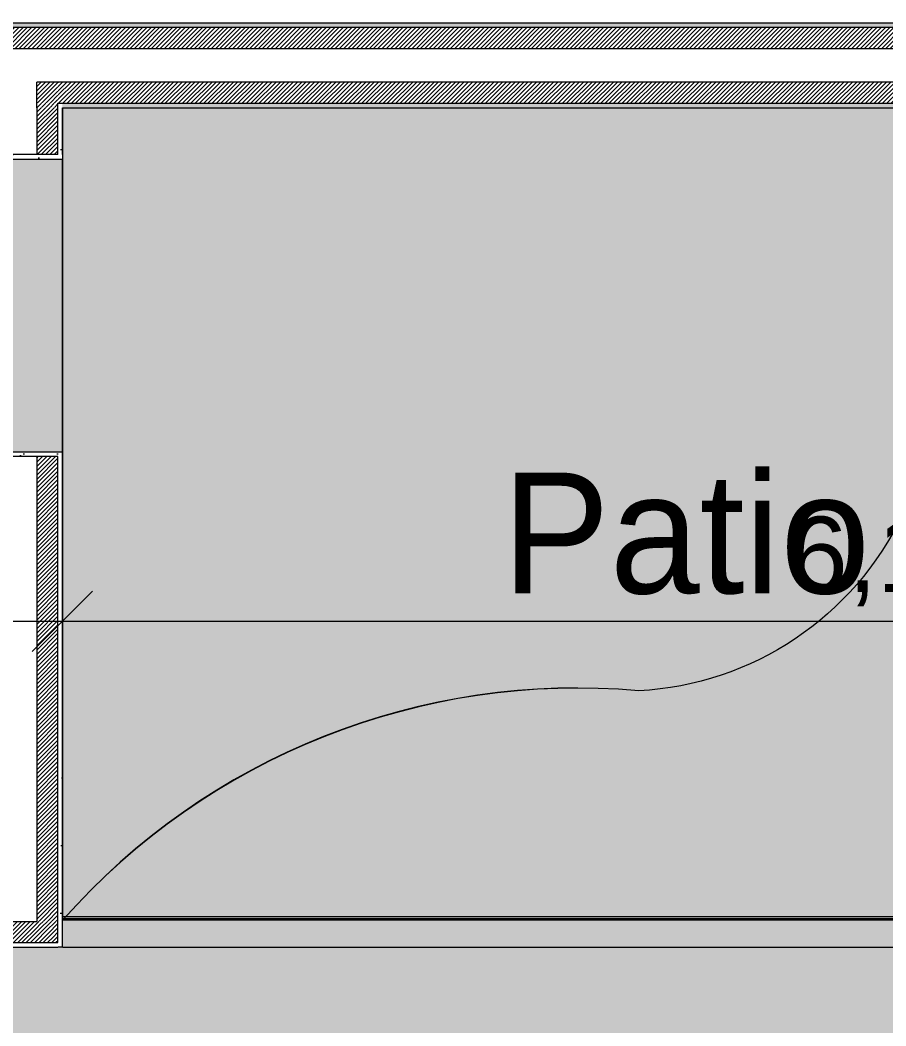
# Model space of a CAD drawing. Header units: millimetres. Extents: x 141848 to 1648660, y -821378 to -151356.
# Drawn here: x 448491 to 451358, y -256737 to -253406 of the extents above; entities that cross this region are included whole.
import ezdxf

# ---------------------------------------------------------------- set-up
doc = ezdxf.new("R2010")
doc.units = ezdxf.units.MM
doc.header["$MEASUREMENT"] = 0
doc.linetypes.add('Traits', pattern=[282.2222232818603, 141.1111116409302, -141.1111116409301])
doc.linetypes.add('Wipeout_Contour', pattern=[1000, 0, -1000])
for name, color, linetype in [('Cotations - 1_100', 7, 'Continuous'), ('Fenêtres ARCHICAD', 7, 'Continuous'), ('Hachure', 7, 'Continuous'), ('Sols_ Dalles', 7, 'Continuous'), ('Structure - Murs extérieurs', 7, 'Continuous'), ('wall', 7, 'Continuous')]:
    doc.layers.add(name, color=color, linetype=linetype)
doc.styles.add('STYLE_GENERE_1', font='')
doc.styles.add('STYLE_GENERE_2', font='')
doc.styles.get('STYLE_GENERE_1').set_extended_font_data('Agency FB')
doc.styles.get('STYLE_GENERE_2').set_extended_font_data('Arial')
doc.dimstyles.new('STYLE_GENERE__1', dxfattribs={"dimtxt": 250, "dimasz": 190, "dimexe": 1.25, "dimexo": 0.625, "dimgap": 0, "dimtad": 1, "dimlfac": 0.001, "dimtxsty": 'STYLE_GENERE_2', "dimblk": 'ARROWHEAD_6', "dimblk1": 'ARROWHEAD_6', "dimblk2": 'ARROWHEAD_6', "dimcen": 2.5, "dimse1": 1, "dimse2": 1, "dimclrd": 7, "dimclre": 7, "dimclrt": 7, "dimazin": 3, "dimtfac": 1, "dimtmove": 0, "dimatfit": 3})
doc.dimstyles.new('STYLE_GENERE__2', dxfattribs={"dimtxt": 250, "dimasz": 190, "dimexe": 1.25, "dimexo": 0.625, "dimgap": 0, "dimtad": 1, "dimlfac": 0.001, "dimtxsty": 'STYLE_GENERE_2', "dimblk": 'ARROWHEAD_6', "dimblk1": 'ARROWHEAD_6', "dimblk2": 'ARROWHEAD_6', "dimcen": 2.5, "dimse1": 1, "dimse2": 1, "dimclrd": 7, "dimclre": 7, "dimclrt": 7, "dimazin": 3, "dimtfac": 1, "dimtmove": 0, "dimatfit": 3})
pattern_1 = [(45, (0, 175), (-55.68465901844063, 55.68465901844063), [0, -52.50000000000001, 0, -78.75000000000003]), (110, (175, 175), (74.00079388689029, 26.93408628689645), [0, -38.5, 0, -66.50000000000001])]
pattern_2 = [(45, (0, 0), (-7.071067811865476, 7.071067811865476), [])]

# ---------------------------------------------------------------- blocks, each defined once
blk = doc.blocks.new('Dalle_33_2', base_point=(448630.5526542418, -256385.5712908682))
at = {"linetype": 'Continuous', "lineweight": 0, "true_color": 0x90b349}
blk.add_hatch(color=55, dxfattribs=at).paths.add_polyline_path([(448630.5526542418, -256385.5712908682), (454775.5526542416, -256385.5712908682), (454775.5526542416, -253695.5712908682), (448630.5526542418, -253695.5712908682)])
at = {"color": 7, "linetype": 'Continuous', "lineweight": 5, "flags": 128}
blk.add_lwpolyline([(448630.5526542418, -256385.5712908682), (454775.5526542416, -256385.5712908682), (454775.5526542416, -253695.5712908682), (448630.5526542418, -253695.5712908682)], close=True, dxfattribs=at)
blk = doc.blocks.new('Dalle_48_2', base_point=(437925.0610580218, -253415.5712908681))
at = {"layer": 'Sols_ Dalles', "linetype": 'Continuous', "lineweight": 0, "true_color": 0x393736}
blk.add_hatch(color=250, dxfattribs=at).paths.add_polyline_path([(437925.0610580218, -253415.5712908681), (437925.0610580218, -256655.5712908682), (440005.0610580217, -256655.5712908682), (440005.0610580217, -257683.6597631115), (437925.0610580218, -257683.6597631115), (437925.0610580217, -261165.5712908682), (449210.5526542419, -261165.5712908681), (449210.5526542419, -259085.5712908682), (450865.5526542419, -259085.5712908682), (450865.5526542419, -261165.5712908681), (462925.5526542419, -261165.5712908681), (462925.5526542419, -253415.5712908681)])
at = {"layer": 'Sols_ Dalles', "color": 250, "linetype": 'Continuous', "lineweight": 5, "true_color": 0x1f1f1f, "flags": 128}
blk.add_lwpolyline([(437925.0610580218, -253415.5712908681), (462925.5526542419, -253415.5712908681), (462925.5526542419, -261165.5712908681), (450865.5526542419, -261165.5712908681), (450865.5526542419, -259085.5712908682), (449210.5526542419, -259085.5712908682), (449210.5526542419, -261165.5712908681), (437925.0610580217, -261165.5712908682), (437925.0610580218, -257683.6597631115), (440005.0610580217, -257683.6597631115), (440005.0610580217, -256655.5712908682), (437925.0610580218, -256655.5712908682)], close=True, dxfattribs=at)
blk = doc.blocks.new('Mur_190_2', base_point=(462925.5526542419, -253415.5712908681))
at = {"color": 254, "linetype": 'Wipeout_Contour', "lineweight": 0, "ltscale": 2067437.882496507}
blk.add_wipeout([(437940.0610580215, -253430.5712908681), (462910.552654242, -253430.5712908681), (462910.552654242, -253415.5712908681), (437940.0610580215, -253415.5712908681)], dxfattribs=at)
at = {"color": 254, "linetype": 'Wipeout_Contour', "lineweight": 0, "ltscale": 2072276.237865644}
blk.add_wipeout([(448630.5526542418, -253695.5712908682), (454775.5526542417, -253695.5712908682), (454775.5526542417, -253680.5712908682), (448630.5526542418, -253680.5712908682)], dxfattribs=at)
at = {"linetype": 'Continuous', "lineweight": 5, "true_color": 0x5f5f5f}
h = blk.add_hatch(dxfattribs=at)
h.set_pattern_fill('Enduit_0002', color=251, style=0, pattern_type=2)
h.set_pattern_definition(pattern_1)
h.paths.add_polyline_path([(437940.0610580215, -253430.5712908681), (462910.552654242, -253430.5712908681), (462910.552654242, -253415.5712908681), (437940.0610580215, -253415.5712908681)])
h = blk.add_hatch(dxfattribs=at)
h.set_pattern_fill('Enduit_0002', color=251, style=0, pattern_type=2)
h.set_pattern_definition(pattern_1)
h.paths.add_polyline_path([(448630.5526542418, -253695.5712908682), (454775.5526542416, -253695.5712908682), (454775.5526542416, -253680.5712908682), (448630.5526542418, -253680.5712908682)])
at = {"color": 254, "linetype": 'Wipeout_Contour', "lineweight": 0, "ltscale": 2067519.657900679}
blk.add_wipeout([(438010.0610580215, -253500.57129086822), (462840.552654242, -253500.57129086822), (462840.552654242, -253430.5712908682), (438010.0610580215, -253430.5712908682)], dxfattribs=at)
at = {"color": 254, "linetype": 'Wipeout_Contour', "lineweight": 0, "ltscale": 2061534.500127585}
blk.add_wipeout([(448615.5526542418, -253695.5712908682), (448630.5526542418, -253695.5712908682), (448630.5526542418, -253680.5712908682), (448615.5526542418, -253680.5712908682)], dxfattribs=at)
at = {"linetype": 'Continuous', "lineweight": 5, "true_color": 0x5f5f5f}
h = blk.add_hatch(dxfattribs=at)
h.set_pattern_fill('Briques_terre_cuite__int_94', color=251, style=0, pattern_type=2)
h.set_pattern_definition(pattern_2)
h.paths.add_polyline_path([(438010.0610580215, -253500.5712908682), (462840.552654242, -253500.5712908682), (462840.552654242, -253430.5712908681), (438010.0610580215, -253430.5712908681)])
h = blk.add_hatch(dxfattribs=at)
h.set_pattern_fill('Enduit_0002', color=251, style=0, pattern_type=2)
h.set_pattern_definition(pattern_1)
h.paths.add_polyline_path([(448615.5526542418, -253695.5712908682), (448630.5526542418, -253695.5712908682), (448630.5526542418, -253680.5712908682), (448615.5526542418, -253680.5712908682)])
at = {"color": 7, "linetype": 'Continuous', "lineweight": 5}
blk.add_line((462840.552654242, -253430.5712908681), (438010.0610580215, -253430.5712908681), dxfattribs=at)
at = {"color": 7, "linetype": 'Continuous', "lineweight": 5, "flags": 128}
blk.add_lwpolyline([(462925.5526542419, -253415.5712908681), (437925.0610580215, -253415.5712908681)], dxfattribs=at)
at = {"color": 254, "linetype": 'Wipeout_Contour', "lineweight": 0, "ltscale": 2085793.332645562}
blk.add_wipeout([(448545.5526542418, -253610.57129086813), (462730.55265424197, -253610.57129086813), (462730.55265424197, -253500.57129086816), (448545.5526542418, -253500.57129086816)], dxfattribs=at)
at = {"color": 254, "linetype": 'Wipeout_Contour', "lineweight": 0, "ltscale": 2060812.292762723}
blk.add_wipeout([(448435.5526542418, -253610.57129086813), (448545.5526542418, -253610.57129086813), (448545.5526542418, -253500.57129086816), (448435.5526542418, -253500.57129086816)], dxfattribs=at)
at = {"color": 254, "linetype": 'Wipeout_Contour', "lineweight": 0, "ltscale": 2072193.084357191}
blk.add_wipeout([(448615.5526542418, -253680.57129086822), (454790.5526542417, -253680.57129086822), (454790.5526542417, -253610.5712908682), (448615.5526542418, -253610.5712908682)], dxfattribs=at)
at = {"linetype": 'Continuous', "lineweight": 5, "true_color": 0x5f5f5f}
h = blk.add_hatch(dxfattribs=at)
h.set_pattern_fill('Briques_terre_cuite__int_94', color=251, style=0, pattern_type=2)
h.set_pattern_definition(pattern_2)
h.paths.add_polyline_path([(448615.5526542418, -253680.5712908682), (454790.5526542416, -253680.5712908682), (454790.5526542416, -253610.5712908681), (448615.5526542418, -253610.5712908681)])
at = {"color": 7, "linetype": 'Continuous', "lineweight": 5}
for p, q in [((448545.5526542418, -253500.5712908682), (448435.5526542418, -253500.5712908682)), ((462730.5526542419, -253500.5712908682), (448545.5526542418, -253500.5712908682))]:
    blk.add_line(p, q, dxfattribs=at)
at = {"color": 254, "linetype": 'Wipeout_Contour', "lineweight": 0, "ltscale": 2061302.84746438}
blk.add_wipeout([(448545.5526542418, -253680.57129086822), (448615.5526542418, -253680.57129086822), (448615.5526542418, -253610.5712908682), (448545.5526542418, -253610.5712908682)], dxfattribs=at)
at = {"linetype": 'Continuous', "lineweight": 5, "true_color": 0x5f5f5f}
h = blk.add_hatch(dxfattribs=at)
h.set_pattern_fill('Briques_terre_cuite__int_94', color=251, style=0, pattern_type=2)
h.set_pattern_definition(pattern_2)
h.paths.add_polyline_path([(448545.5526542418, -253680.5712908682), (448615.5526542418, -253680.5712908682), (448615.5526542418, -253610.5712908681), (448545.5526542418, -253610.5712908681)])
at = {"color": 7, "linetype": 'Continuous', "lineweight": 5}
for p, q in [((448615.5526542418, -253610.5712908681), (448545.5526542418, -253610.5712908681)), ((448545.5526542418, -253680.5712908682), (448545.5526542418, -253610.5712908681)), ((454790.5526542416, -253610.5712908681), (448615.5526542418, -253610.5712908681)), ((448615.5526542418, -253695.5712908682), (448615.5526542418, -253680.5712908682)), ((448615.5526542418, -253680.5712908682), (454790.5526542416, -253680.5712908682))]:
    blk.add_line(p, q, dxfattribs=at)
at = {"color": 7, "linetype": 'Continuous', "lineweight": 5, "flags": 128}
blk.add_lwpolyline([(448630.5526542418, -253695.5712908682), (454775.5526542416, -253695.5712908682)], dxfattribs=at)
blk = doc.blocks.new('Fenêtre 25_11')
at = {"layer": 'Fenêtres ARCHICAD', "color": 7, "linetype": 'Continuous', "lineweight": 5}
for p, q in [((-500, 230), (-484.9999999999999, 230)), ((-485, 230), (485, 230)), ((-484.9999999999999, 8.33e-14), (-484.9999999999999, 230)), ((500, 230), (484.9999999999998, 230)), ((484.9999999999998, 5.55e-14), (484.9999999999998, 230)), ((-500, -35), (-500, 0)), ((-500, -35), (-500, 0)), ((500, -35), (500, 0)), ((500, -35), (500, 0)), ((-500, -50), (-500, -35)), ((-500, -50), (-500, -35)), ((-500, -50), (-500, -83.33333333333334)), ((500, -50), (500, -35)), ((500, -50), (500, -35)), ((500, -83.33333333333334), (500, -50)), ((-500, -83.33333333333334), (500, -83.33333333333334))]:
    blk.add_line(p, q, dxfattribs=at)
at = {"layer": 'Fenêtres ARCHICAD', "color": 7, "linetype": 'Traits', "lineweight": 5}
blk.add_line((-500, -50), (500, -50), dxfattribs=at)
at = {"color": 254, "linetype": 'Wipeout_Contour', "lineweight": 0, "ltscale": 1805.539500322647}
blk.add_wipeout([(-450, 0), (-450, -50), (450, -50), (450, 0)], dxfattribs=at).dxf.layer = 'Fenêtres ARCHICAD'
at = {"layer": 'Fenêtres ARCHICAD', "color": 7, "linetype": 'Continuous', "lineweight": 5}
for p, q in [((-500, 0), (-450, 0)), ((-450, 0), (-450, -50)), ((-450, 0), (450, 0)), ((450, -50), (450, 0)), ((450, 0), (500, 0)), ((-450, -25), (450, -25)), ((-450, -50), (-500, -50)), ((450, -50), (-450, -50)), ((500, -50), (450, -50))]:
    blk.add_line(p, q, dxfattribs=at)
blk = doc.blocks.new('Mur_218_2', base_point=(448350.5526542418, -256475.5712908682))
at = {"color": 254, "linetype": 'Wipeout_Contour', "lineweight": 0, "ltscale": 2061386.524037821}
blk.add_wipeout([(448545.5526542418, -253695.5712908682), (448615.5526542418, -253695.5712908682), (448615.5526542418, -253680.5712908682), (448545.5526542418, -253680.5712908682)], dxfattribs=at)
at = {"color": 254, "linetype": 'Wipeout_Contour', "lineweight": 0, "ltscale": 1549186.264196066}
blk.add_wipeout([(448350.55265424174, -256210.5712908682), (448365.5526542417, -256210.5712908682), (448350.55265424174, -256195.5712908682)], dxfattribs=at)
at = {"color": 254, "linetype": 'Wipeout_Contour', "lineweight": 0, "ltscale": 1550270.977402002}
blk.add_wipeout([(448615.5526542418, -256475.5712908682), (448630.5526542418, -256475.5712908682), (448615.5526542418, -256460.5712908682)], dxfattribs=at)
at = {"linetype": 'Continuous', "lineweight": 5, "true_color": 0x5f5f5f}
h = blk.add_hatch(dxfattribs=at)
h.set_pattern_fill('Briques_terre_cuite__int_94', color=251, style=0, pattern_type=2)
h.set_pattern_definition(pattern_2)
h.paths.add_polyline_path([(448545.5526542418, -253695.5712908682), (448615.5526542418, -253695.5712908682), (448615.5526542418, -253680.5712908682), (448545.5526542418, -253680.5712908682)])
h = blk.add_hatch(dxfattribs=at)
h.set_pattern_fill('Enduit_0002', color=251, style=0, pattern_type=2)
h.set_pattern_definition(pattern_1)
h.paths.add_polyline_path([(448350.5526542418, -256210.5712908682), (448365.5526542418, -256210.5712908682), (448350.5526542418, -256195.5712908682)])
h = blk.add_hatch(dxfattribs=at)
h.set_pattern_fill('Enduit_0002', color=251, style=0, pattern_type=2)
h.set_pattern_definition(pattern_1)
h.paths.add_polyline_path([(448615.5526542418, -256475.5712908682), (448630.5526542418, -256475.5712908682), (448615.5526542418, -256460.5712908682)])
at = {"color": 254, "linetype": 'Wipeout_Contour', "lineweight": 0, "ltscale": 2061073.173425135}
blk.add_wipeout([(448435.5526542418, -253695.5712908682), (448545.5526542418, -253695.5712908682), (448545.5526542418, -253680.5712908682), (448435.5526542418, -253680.5712908682)], dxfattribs=at)
at = {"color": 254, "linetype": 'Wipeout_Contour', "lineweight": 0, "ltscale": 2061702.19109773}
blk.add_wipeout([(448615.5526527906, -253850.8691579527), (448630.5526536458, -253850.8691579527), (448630.55266050034, -253695.57129189657), (448615.55266992695, -253695.57129189657)], dxfattribs=at)
at = {"color": 254, "linetype": 'Wipeout_Contour', "lineweight": 0, "ltscale": 1550086.78566597}
blk.add_wipeout([(448545.5526542418, -256460.5712908682), (448615.5526542418, -256460.5712908682), (448545.5526542418, -256390.5712908682)], dxfattribs=at)
at = {"linetype": 'Continuous', "lineweight": 5, "true_color": 0x5f5f5f}
h = blk.add_hatch(dxfattribs=at)
h.set_pattern_fill('Enduit_0002', color=251, style=0, pattern_type=2)
h.set_pattern_definition(pattern_1)
h.paths.add_polyline_path([(448615.5526527906, -253850.8691579527), (448630.5526536458, -253850.8691579527), (448630.5526605003, -253695.5712918966), (448615.5526699269, -253695.5712918966)])
h = blk.add_hatch(dxfattribs=at)
h.set_pattern_fill('Briques_terre_cuite__int_94', color=251, style=0, pattern_type=2)
h.set_pattern_definition(pattern_2)
h.paths.add_polyline_path([(448545.5526542418, -256460.5712908682), (448615.5526542418, -256460.5712908682), (448545.5526542418, -256390.5712908682)])
at = {"color": 254, "linetype": 'Wipeout_Contour', "lineweight": 0, "ltscale": 2060759.834600883}
blk.add_wipeout([(448365.5526542418, -253695.5712908682), (448435.5526542418, -253695.5712908682), (448435.5526542418, -253680.5712908682), (448365.5526542418, -253680.5712908682)], dxfattribs=at)
at = {"linetype": 'Continuous', "lineweight": 5, "true_color": 0x5f5f5f}
h = blk.add_hatch(dxfattribs=at)
h.set_pattern_fill('Briques_terre_cuite__int_94', color=251, style=0, pattern_type=2)
h.set_pattern_definition(pattern_2)
h.paths.add_polyline_path([(448365.5526542418, -253695.5712908682), (448435.5526542418, -253695.5712908682), (448435.5526542418, -253680.5712908682), (448365.5526542418, -253680.5712908682)])
at = {"color": 254, "linetype": 'Wipeout_Contour', "lineweight": 0, "ltscale": 2065421.913371664}
blk.add_wipeout([(448630.5526617528, -254850.8691662017), (448615.55264757905, -254850.8691662017), (448615.552671789, -256460.5712908682), (448630.5526617528, -256460.5712908682)], dxfattribs=at)
at = {"color": 254, "linetype": 'Wipeout_Contour', "lineweight": 0, "ltscale": 1549710.951015498}
blk.add_wipeout([(448435.5526542418, -256390.5712908682), (448545.5526542418, -256390.5712908682), (448435.5526542418, -256280.5712908682)], dxfattribs=at)
at = {"linetype": 'Continuous', "lineweight": 5, "true_color": 0x5f5f5f}
h = blk.add_hatch(dxfattribs=at)
h.set_pattern_fill('Enduit_0002', color=251, style=0, pattern_type=2)
h.set_pattern_definition(pattern_1)
h.paths.add_polyline_path([(448630.5526617527, -254850.8691662017), (448615.552647579, -254850.8691662017), (448615.5526717889, -256460.5712908682), (448630.5526617527, -256460.5712908682)])
at = {"color": 254, "linetype": 'Wipeout_Contour', "lineweight": 0, "ltscale": 2060989.484128836}
blk.add_wipeout([(448435.5526542418, -253680.57129086822), (448545.5526542418, -253680.57129086822), (448545.5526542418, -253610.5712908682), (448435.5526542418, -253610.5712908682)], dxfattribs=at)
at = {"color": 254, "linetype": 'Wipeout_Contour', "lineweight": 0, "ltscale": 2060779.640036689}
blk.add_wipeout([(448365.5526616923, -253695.57129086816), (448350.5526542418, -253695.57129086816), (448350.5526542418, -253850.8691430127), (448365.5526616923, -253850.8691430127)], dxfattribs=at)
at = {"color": 254, "linetype": 'Wipeout_Contour', "lineweight": 0, "ltscale": 1549349.994473574}
blk.add_wipeout([(448365.5526542418, -256280.5712908682), (448435.5526542418, -256280.5712908682), (448365.5526542418, -256210.5712908682)], dxfattribs=at)
at = {"linetype": 'Continuous', "lineweight": 5, "true_color": 0x5f5f5f}
h = blk.add_hatch(dxfattribs=at)
h.set_pattern_fill('Enduit_0002', color=251, style=0, pattern_type=2)
h.set_pattern_definition(pattern_1)
h.paths.add_polyline_path([(448365.5526616923, -253695.5712908682), (448350.5526542418, -253695.5712908682), (448350.5526542418, -253850.8691430127), (448365.5526616923, -253850.8691430127)])
h = blk.add_hatch(dxfattribs=at)
h.set_pattern_fill('Briques_terre_cuite__int_94', color=251, style=0, pattern_type=2)
h.set_pattern_definition(pattern_2)
h.paths.add_polyline_path([(448365.5526542418, -256280.5712908682), (448435.5526542418, -256280.5712908682), (448365.5526542418, -256210.5712908682)])
at = {"color": 254, "linetype": 'Wipeout_Contour', "lineweight": 0, "ltscale": 1550275.190660204}
blk.add_wipeout([(448630.5526542418, -256460.5712908682), (448615.5526542418, -256460.5712908682), (448630.5526542418, -256475.5712908682)], dxfattribs=at)
at = {"linetype": 'Continuous', "lineweight": 5, "true_color": 0x5f5f5f}
h = blk.add_hatch(dxfattribs=at)
h.set_pattern_fill('Enduit_0002', color=251, style=0, pattern_type=2)
h.set_pattern_definition(pattern_1)
h.paths.add_polyline_path([(448630.5526542418, -256460.5712908682), (448615.5526542418, -256460.5712908682), (448630.5526542418, -256475.5712908682)])
at = {"color": 254, "linetype": 'Wipeout_Contour', "lineweight": 0, "ltscale": 2576197.977055424}
blk.add_wipeout([(448435.5526665971, -253695.57129241046), (448365.5526432894, -253695.57129241046), (448365.5526432894, -253850.86915380467), (448400.55265494325, -253850.8691577535), (448435.5526665971, -253850.8691577535)], dxfattribs=at)
at = {"color": 254, "linetype": 'Wipeout_Contour', "lineweight": 0, "ltscale": 2064237.974601769}
blk.add_wipeout([(448350.5526542418, -256195.5712908682), (448365.5526616923, -256195.5712908682), (448365.5526616923, -254850.86914301277), (448350.5526542418, -254850.86914301277)], dxfattribs=at)
at = {"linetype": 'Continuous', "lineweight": 5, "true_color": 0x5f5f5f}
h = blk.add_hatch(dxfattribs=at)
h.set_pattern_fill('Briques_terre_cuite__int_94', color=251, style=0, pattern_type=2)
h.set_pattern_definition(pattern_2)
h.paths.add_polyline_path([(448435.5526665972, -253695.5712924104), (448365.5526432894, -253695.5712924104), (448365.5526432894, -253850.8691538046), (448400.5526549433, -253850.8691577535), (448435.5526665972, -253850.8691577535)])
h = blk.add_hatch(dxfattribs=at)
h.set_pattern_fill('Enduit_0002', color=251, style=0, pattern_type=2)
h.set_pattern_definition(pattern_1)
h.paths.add_polyline_path([(448350.5526542418, -256195.5712908682), (448365.5526616923, -256195.5712908682), (448365.5526616923, -254850.8691430127), (448350.5526542418, -254850.8691430127)])
at = {"color": 7, "linetype": 'Continuous', "lineweight": 5}
for p, q in [((448365.5526432894, -253695.5712908682), (448365.5526432894, -253850.8691529965)), ((448365.5526542418, -253680.5712908682), (448365.5526542418, -253695.5712908682)), ((448350.5526542418, -253850.8691571068), (448365.5526542418, -253850.8691571068))]:
    blk.add_line(p, q, dxfattribs=at)
at = {"color": 7, "linetype": 'Continuous', "lineweight": 5, "flags": 128}
blk.add_lwpolyline([(448350.5526542418, -253695.5712908682), (448350.5526542418, -253850.8691430127)], dxfattribs=at)
at = {"color": 254, "linetype": 'Wipeout_Contour', "lineweight": 0, "ltscale": 2061240.901887189}
blk.add_wipeout([(448545.55265513586, -253695.5712919112), (448435.5526415758, -253695.5712919112), (448435.5526415758, -253850.86915716884), (448545.55265513586, -253850.86915716884)], dxfattribs=at)
at = {"color": 254, "linetype": 'Wipeout_Contour', "lineweight": 0, "ltscale": 1549190.481430654}
blk.add_wipeout([(448365.5526542417, -256195.5712908682), (448350.55265424174, -256195.5712908682), (448365.5526542417, -256210.5712908682)], dxfattribs=at)
at = {"linetype": 'Continuous', "lineweight": 5, "true_color": 0x5f5f5f}
h = blk.add_hatch(dxfattribs=at)
h.set_pattern_fill('Enduit_0002', color=251, style=0, pattern_type=2)
h.set_pattern_definition(pattern_1)
h.paths.add_polyline_path([(448365.5526542418, -256195.5712908682), (448350.5526542418, -256195.5712908682), (448365.5526542418, -256210.5712908682)])
at = {"color": 7, "linetype": 'Continuous', "lineweight": 5}
for p, q in [((448435.5526542418, -253610.5712908681), (448435.5526542418, -253680.5712908682)), ((448435.5526542418, -253680.5712908682), (448435.5526542418, -253695.5712908682))]:
    blk.add_line(p, q, dxfattribs=at)
at = {"color": 254, "linetype": 'Wipeout_Contour', "lineweight": 0, "ltscale": 2061554.227020988}
blk.add_wipeout([(448545.5526619906, -253850.86915665984), (448615.5526537949, -253850.86915665984), (448615.5526332312, -253695.57129140222), (448545.5526619906, -253695.57129140222)], dxfattribs=at)
at = {"linetype": 'Continuous', "lineweight": 5, "true_color": 0x5f5f5f}
h = blk.add_hatch(dxfattribs=at)
h.set_pattern_fill('Briques_terre_cuite__int_94', color=251, style=0, pattern_type=2)
h.set_pattern_definition(pattern_2)
h.paths.add_polyline_path([(448545.5526619905, -253850.8691566598), (448615.5526537948, -253850.8691566598), (448615.5526332311, -253695.5712914021), (448545.5526619905, -253695.5712914021)])
at = {"color": 7, "linetype": 'Continuous', "lineweight": 5}
for p, q in [((448545.5526542418, -253680.5712908682), (448545.5526542418, -253610.5712908681)), ((448545.5526542418, -253695.5712908682), (448545.5526542418, -253680.5712908682)), ((448615.5526542418, -253695.5712908682), (448615.5526542418, -253680.5712908682))]:
    blk.add_line(p, q, dxfattribs=at)
at = {"color": 254, "linetype": 'Wipeout_Contour', "lineweight": 0, "ltscale": 2580163.843533616}
blk.add_wipeout([(448400.5526613418, -254850.86915358077), (448365.5526432894, -254850.86917406542), (448365.5526432894, -256210.5712908682), (448435.55265890964, -256210.5712908682), (448435.55265890964, -254850.86915358077)], dxfattribs=at)
at = {"linetype": 'Continuous', "lineweight": 5, "true_color": 0x5f5f5f}
h = blk.add_hatch(dxfattribs=at)
h.set_pattern_fill('Briques_terre_cuite__int_94', color=251, style=0, pattern_type=2)
h.set_pattern_definition(pattern_2)
h.paths.add_polyline_path([(448400.5526613418, -254850.8691535807), (448365.5526432894, -254850.8691740654), (448365.5526432894, -256210.5712908682), (448435.5526589097, -256210.5712908682), (448435.5526589097, -254850.8691535807)])
at = {"color": 7, "linetype": 'Continuous', "lineweight": 5}
blk.add_line((448350.5526542418, -254850.8691571068), (448365.5526542418, -254850.8691571068), dxfattribs=at)
at = {"color": 254, "linetype": 'Wipeout_Contour', "lineweight": 0, "ltscale": 2576952.300583632}
blk.add_wipeout([(448630.5526542418, -253850.86915710682), (448615.55265424174, -253850.86915710682), (448400.5526542418, -253850.86915710682), (448400.5526542418, -253865.8691571068), (448630.5526542418, -253865.8691571068)], dxfattribs=at)
at = {"linetype": 'Continuous', "lineweight": 5, "true_color": 0x5f5f5f}
h = blk.add_hatch(dxfattribs=at)
h.set_pattern_fill('Enduit_0002', color=251, style=0, pattern_type=2)
h.set_pattern_definition(pattern_1)
h.paths.add_polyline_path([(448630.5526542418, -253850.8691571068), (448615.5526542418, -253850.8691571068), (448400.5526542418, -253850.8691571068), (448400.5526542418, -253865.8691571068), (448630.5526542418, -253865.8691571068)])
at = {"color": 7, "linetype": 'Continuous', "lineweight": 5}
for p, q in [((448435.5526415758, -253695.5712919112), (448435.5526415758, -253850.8691571688)), ((448545.5526619905, -253695.5712914021), (448545.5526619905, -253850.8691566598)), ((448615.5526537948, -253850.8691566598), (448615.5526332311, -253695.5712914021)), ((448365.5526542418, -253850.8691571068), (448400.5526542418, -253850.8691571068)), ((448400.5526542418, -253850.8691571068), (448400.5526542418, -253865.8691571068)), ((448615.5526542418, -253850.8691571068), (448400.5526542418, -253850.8691571068)), ((448400.5526542418, -253865.8691571068), (448630.5526542418, -253865.8691571068)), ((448630.5526542418, -253850.8691571068), (448630.5526542418, -253865.8691571068))]:
    blk.add_line(p, q, dxfattribs=at)
at = {"color": 7, "linetype": 'Continuous', "lineweight": 5, "flags": 128}
blk.add_lwpolyline([(448630.5526542418, -253850.8691510594), (448630.5526542418, -253695.5712908682)], dxfattribs=at)
at = {"color": 254, "linetype": 'Wipeout_Contour', "lineweight": 0, "ltscale": 1549374.674696361}
blk.add_wipeout([(448435.5526542418, -256210.5712908682), (448365.5526542418, -256210.5712908682), (448435.5526542418, -256280.5712908682)], dxfattribs=at)
at = {"linetype": 'Continuous', "lineweight": 5, "true_color": 0x5f5f5f}
h = blk.add_hatch(dxfattribs=at)
h.set_pattern_fill('Briques_terre_cuite__int_94', color=251, style=0, pattern_type=2)
h.set_pattern_definition(pattern_2)
h.paths.add_polyline_path([(448435.5526542418, -256210.5712908682), (448365.5526542418, -256210.5712908682), (448435.5526542418, -256280.5712908682)])
at = {"color": 7, "linetype": 'Continuous', "lineweight": 5}
for p, q in [((448365.5526432894, -254850.869172368), (448365.5526432894, -256210.5712908682)), ((448350.5526488773, -256210.5712866213), (448365.5526542418, -256210.5712866213))]:
    blk.add_line(p, q, dxfattribs=at)
at = {"color": 7, "linetype": 'Continuous', "lineweight": 5, "flags": 128}
blk.add_lwpolyline([(448350.5526542418, -254850.8691430127), (448350.5526542418, -256195.5712908682)], dxfattribs=at)
at = {"color": 254, "linetype": 'Wipeout_Contour', "lineweight": 0, "ltscale": 2064782.797286636}
blk.add_wipeout([(448435.5526370549, -256280.5712908682), (448545.55266607454, -256280.5712908682), (448545.55266607454, -254850.86915919892), (448435.5526370549, -254850.86915919892)], dxfattribs=at)
at = {"color": 254, "linetype": 'Wipeout_Contour', "lineweight": 0, "ltscale": 1549750.504122334}
blk.add_wipeout([(448545.5526542418, -256280.5712908682), (448435.5526542418, -256280.5712908682), (448545.5526542418, -256390.5712908682)], dxfattribs=at)
at = {"color": 7, "linetype": 'Continuous', "lineweight": 5}
blk.add_line((448365.5526542418, -256280.5712908682), (448435.5526542418, -256280.5712908682), dxfattribs=at)
at = {"color": 254, "linetype": 'Wipeout_Contour', "lineweight": 0, "ltscale": 2065204.737033048}
blk.add_wipeout([(448545.5526621168, -256390.5712908682), (448615.55264594714, -256390.5712908682), (448615.55264594714, -254850.86915579383), (448545.5526621168, -254850.86915579383)], dxfattribs=at)
at = {"linetype": 'Continuous', "lineweight": 5, "true_color": 0x5f5f5f}
h = blk.add_hatch(dxfattribs=at)
h.set_pattern_fill('Briques_terre_cuite__int_94', color=251, style=0, pattern_type=2)
h.set_pattern_definition(pattern_2)
h.paths.add_polyline_path([(448545.5526621168, -256390.5712908682), (448615.5526459472, -256390.5712908682), (448615.5526459472, -254850.8691557938), (448545.5526621168, -254850.8691557938)])
at = {"color": 254, "linetype": 'Wipeout_Contour', "lineweight": 0, "ltscale": 2579389.584939502}
blk.add_wipeout([(448630.5526542418, -254835.8691571068), (448400.5526542418, -254835.8691571068), (448400.5526542418, -254850.8691571068), (448615.55265424174, -254850.8691571068), (448630.5526542418, -254850.8691571068)], dxfattribs=at)
at = {"color": 254, "linetype": 'Wipeout_Contour', "lineweight": 0, "ltscale": 1550111.453461154}
blk.add_wipeout([(448615.5526542418, -256390.5712908682), (448545.5526542418, -256390.5712908682), (448615.5526542418, -256460.5712908682)], dxfattribs=at)
at = {"linetype": 'Continuous', "lineweight": 5, "true_color": 0x5f5f5f}
h = blk.add_hatch(dxfattribs=at)
h.set_pattern_fill('Enduit_0002', color=251, style=0, pattern_type=2)
h.set_pattern_definition(pattern_1)
h.paths.add_polyline_path([(448630.5526542418, -254835.8691571068), (448400.5526542418, -254835.8691571068), (448400.5526542418, -254850.8691571068), (448615.5526542418, -254850.8691571068), (448630.5526542418, -254850.8691571068)])
h = blk.add_hatch(dxfattribs=at)
h.set_pattern_fill('Briques_terre_cuite__int_94', color=251, style=0, pattern_type=2)
h.set_pattern_definition(pattern_2)
h.paths.add_polyline_path([(448615.5526542418, -256390.5712908682), (448545.5526542418, -256390.5712908682), (448615.5526542418, -256460.5712908682)])
at = {"color": 7, "linetype": 'Continuous', "lineweight": 5}
for p, q in [((448400.5526542418, -254835.8691571068), (448630.5526542418, -254835.8691571068)), ((448400.5526542418, -254850.8691571068), (448400.5526542418, -254835.8691571068)), ((448630.5526542418, -254850.8691571068), (448630.5526542418, -254835.8691571068)), ((448365.5526542418, -254850.8691571068), (448400.5526542418, -254850.8691571068)), ((448615.5526542418, -254850.8691571068), (448400.5526542418, -254850.8691571068)), ((448435.5526370549, -254850.8691591989), (448435.5526370549, -256280.5712908682)), ((448545.5526621168, -254850.8691557938), (448545.5526621168, -256390.5712908682)), ((448615.5526459472, -256390.5712908682), (448615.5526459472, -254850.8691557938)), ((448435.5526542418, -256390.5712908682), (448545.5526542418, -256390.5712908682)), ((448615.5526542418, -256460.5712908682), (448615.5526542418, -256390.5712908682)), ((448545.5526542418, -256460.5712908682), (448615.5526542418, -256460.5712908682))]:
    blk.add_line(p, q, dxfattribs=at)
at = {"color": 7, "linetype": 'Continuous', "lineweight": 5, "flags": 128}
for points in [[(448630.5526542418, -256475.5712908682), (448630.5526542418, -254850.869146291)], [(448630.5526542418, -256475.5712908682), (448615.5526542418, -256475.5712908682)]]:
    blk.add_lwpolyline(points, dxfattribs=at)
at = {"layer": 'Fenêtres ARCHICAD', "color": 7, "linetype": 'Continuous', "lineweight": 5, "xscale": -1, "zscale": 1000, "rotation": 270}
blk.add_blockref('Fenêtre 25_11', (448400.5526542418, -254350.8691571068), dxfattribs=at)
blk = doc.blocks.new('Mur_220_2', base_point=(448632.4217081337, -256375.5712908682))
at = {"layer": 'Structure - Murs extérieurs', "color": 7, "linetype": 'Continuous', "lineweight": 5, "flags": 128}
for points in [[(454775.5526542416, -256375.5712908682), (448632.4217081337, -256375.5712908682)], [(448632.4217081337, -256475.5712908682), (454775.5526542416, -256475.5712908682)]]:
    blk.add_lwpolyline(points, dxfattribs=at)
blk = doc.blocks.new('Ouverture fenêtre simple')
at = {"layer": 'Fenêtres ARCHICAD', "color": 7, "linetype": 'Continuous', "lineweight": 5}
for p, q in [((-599.9999999999943, -15.00000000000001), (-599.9999999999943, 0)), ((-599.9999999999943, 0), (599.9999999999943, 0)), ((599.9999999999943, -15.00000000000001), (599.9999999999943, 0)), ((-599.9999999999943, -85.00000000000001), (-599.9999999999943, -15.00000000000001)), ((599.9999999999943, -85.00000000000001), (599.9999999999943, -15.00000000000001)), ((-599.9999999999943, -195), (-599.9999999999943, -85.00000000000001)), ((599.9999999999943, -195), (599.9999999999943, -85.00000000000001)), ((-599.9999999999943, -265), (-599.9999999999943, -195)), ((599.9999999999943, -265), (599.9999999999943, -195)), ((-599.9999999999943, -280), (-599.9999999999943, -265)), ((599.9999999999943, -280), (599.9999999999943, -265)), ((-599.9999999999943, -280), (599.9999999999943, -280))]:
    blk.add_line(p, q, dxfattribs=at)
blk = doc.blocks.new('Mur_221_2', base_point=(443260.5526542418, -256475.5712908682))
at = {"color": 254, "linetype": 'Wipeout_Contour', "lineweight": 0, "ltscale": 2055134.004419961}
blk.add_wipeout([(443540.5526542418, -256195.57131754127), (443540.5526542418, -256210.5713173922), (447150.55266616284, -256210.5713173922), (447150.55266616284, -256195.57131754127)], dxfattribs=at)
at = {"color": 254, "linetype": 'Wipeout_Contour', "lineweight": 0, "ltscale": 2055204.009546577}
blk.add_wipeout([(443275.5526542418, -256460.57128013932), (443275.5526542418, -256475.5712908682), (447150.55264083075, -256475.5712908682), (447150.55264083075, -256460.57128013932)], dxfattribs=at)
at = {"color": 254, "linetype": 'Wipeout_Contour', "lineweight": 0, "ltscale": 2066544.650464563}
blk.add_wipeout([(448350.5526238433, -256460.57128013932), (448350.5526238433, -256475.5712908682), (448615.55265424174, -256475.5712908682), (448615.55265424174, -256460.57128013932)], dxfattribs=at)
at = {"linetype": 'Continuous', "lineweight": 5, "true_color": 0x5f5f5f}
h = blk.add_hatch(dxfattribs=at)
h.set_pattern_fill('Enduit_0002', color=251, style=0, pattern_type=2)
h.set_pattern_definition(pattern_1)
h.paths.add_polyline_path([(443540.5526542418, -256195.5713175413), (443540.5526542418, -256210.5713173922), (447150.5526661628, -256210.5713173922), (447150.5526661628, -256195.5713175413)])
h = blk.add_hatch(dxfattribs=at)
h.set_pattern_fill('Enduit_0002', color=251, style=0, pattern_type=2)
h.set_pattern_definition(pattern_1)
h.paths.add_polyline_path([(443275.5526542418, -256460.5712801393), (443275.5526542418, -256475.5712908682), (447150.5526408307, -256475.5712908682), (447150.5526408307, -256460.5712801393)])
h = blk.add_hatch(dxfattribs=at)
h.set_pattern_fill('Enduit_0002', color=251, style=0, pattern_type=2)
h.set_pattern_definition(pattern_1)
h.paths.add_polyline_path([(448350.5526238433, -256460.5712801393), (448350.5526238433, -256475.5712908682), (448615.5526542418, -256475.5712908682), (448615.5526542418, -256460.5712801393)])
at = {"color": 254, "linetype": 'Wipeout_Contour', "lineweight": 0, "ltscale": 2055240.347128385}
blk.add_wipeout([(443345.55265424174, -256390.57127298677), (443345.55265424174, -256460.5712968286), (447150.5526661627, -256460.5712968286), (447150.5526661627, -256390.57127298677)], dxfattribs=at)
at = {"color": 254, "linetype": 'Wipeout_Contour', "lineweight": 0, "ltscale": 2066338.724840686}
blk.add_wipeout([(448545.55265424174, -256390.57127298677), (448350.5526542418, -256390.57127298677), (448350.5526542418, -256460.5712968286), (448545.55265424174, -256460.5712968286)], dxfattribs=at)
at = {"linetype": 'Continuous', "lineweight": 5, "true_color": 0x5f5f5f}
h = blk.add_hatch(dxfattribs=at)
h.set_pattern_fill('Briques_terre_cuite__int_94', color=251, style=0, pattern_type=2)
h.set_pattern_definition(pattern_2)
h.paths.add_polyline_path([(443345.5526542418, -256390.5712729868), (443345.5526542418, -256460.5712968286), (447150.5526661627, -256460.5712968286), (447150.5526661627, -256390.5712729868)])
h = blk.add_hatch(dxfattribs=at)
h.set_pattern_fill('Briques_terre_cuite__int_94', color=251, style=0, pattern_type=2)
h.set_pattern_definition(pattern_2)
h.paths.add_polyline_path([(448545.5526542418, -256390.5712729868), (448350.5526542418, -256390.5712729868), (448350.5526542418, -256460.5712968286), (448545.5526542418, -256460.5712968286)])
at = {"color": 7, "linetype": 'Continuous', "lineweight": 5}
for p, q in [((443275.5526542418, -256460.5712908682), (443345.5526542418, -256460.5712908682)), ((443345.5526542418, -256460.5712968286), (447150.5526661627, -256460.5712968286)), ((447150.5526542418, -256475.5712908682), (447150.5526542418, -256460.5712908682)), ((448350.5526542419, -256475.5712908682), (448350.5526542419, -256460.5712908682)), ((448350.5526542418, -256460.5712968286), (448545.5526542418, -256460.5712968286)), ((448545.5526542418, -256460.5712908682), (448615.5526542418, -256460.5712908682))]:
    blk.add_line(p, q, dxfattribs=at)
at = {"color": 7, "linetype": 'Continuous', "lineweight": 5, "flags": 128}
for points in [[(443275.5526542418, -256475.5712908682), (447150.552669888, -256475.5712908682)], [(448350.5526788287, -256475.5712908682), (448615.5526542418, -256475.5712908682)]]:
    blk.add_lwpolyline(points, dxfattribs=at)
at = {"color": 254, "linetype": 'Wipeout_Contour', "lineweight": 0, "ltscale": 2055251.172731497}
blk.add_wipeout([(443455.5526542418, -256280.57130696138), (443455.5526542418, -256390.57131500798), (447150.5526175849, -256390.57131500798), (447150.5526175849, -256280.57130696138)], dxfattribs=at)
at = {"color": 254, "linetype": 'Wipeout_Contour', "lineweight": 0, "ltscale": 2065969.051329883}
blk.add_wipeout([(448435.55265424174, -256280.57130696138), (448350.5526783816, -256280.57130696138), (448350.5526783816, -256390.57131500798), (448435.55265424174, -256390.57131500798)], dxfattribs=at)
at = {"color": 7, "linetype": 'Continuous', "lineweight": 5}
for p, q in [((443345.5526542418, -256390.5712908682), (443455.5526542418, -256390.5712908682)), ((443455.5526542418, -256390.571315008), (447150.5526175848, -256390.571315008)), ((447150.5526542418, -256460.5712908682), (447150.5526542418, -256390.5712908682)), ((448350.5526542419, -256460.5712908682), (448350.5526542419, -256390.5712908682)), ((448350.5526783816, -256390.571315008), (448435.5526542418, -256390.571315008)), ((448435.5526542418, -256390.5712908682), (448545.5526542418, -256390.5712908682))]:
    blk.add_line(p, q, dxfattribs=at)
at = {"color": 254, "linetype": 'Wipeout_Contour', "lineweight": 0, "ltscale": 2055192.80965523}
blk.add_wipeout([(443525.55265424174, -256210.5713236507), (443525.55265424174, -256280.5712646421), (447150.5526739113, -256280.5712646421), (447150.5526739113, -256210.5713236507)], dxfattribs=at)
at = {"color": 254, "linetype": 'Wipeout_Contour', "lineweight": 0, "ltscale": 2065668.849114723}
blk.add_wipeout([(448365.55265424174, -256210.5713236507), (448350.5526411287, -256210.5713236507), (448350.5526411287, -256280.5712646421), (448365.55265424174, -256280.5712646421)], dxfattribs=at)
at = {"linetype": 'Continuous', "lineweight": 5, "true_color": 0x5f5f5f}
h = blk.add_hatch(dxfattribs=at)
h.set_pattern_fill('Briques_terre_cuite__int_94', color=251, style=0, pattern_type=2)
h.set_pattern_definition(pattern_2)
h.paths.add_polyline_path([(443525.5526542418, -256210.5713236507), (443525.5526542418, -256280.5712646421), (447150.5526739114, -256280.5712646421), (447150.5526739114, -256210.5713236507)])
h = blk.add_hatch(dxfattribs=at)
h.set_pattern_fill('Briques_terre_cuite__int_94', color=251, style=0, pattern_type=2)
h.set_pattern_definition(pattern_2)
h.paths.add_polyline_path([(448365.5526542418, -256210.5713236507), (448350.5526411287, -256210.5713236507), (448350.5526411287, -256280.5712646421), (448365.5526542418, -256280.5712646421)])
at = {"color": 7, "linetype": 'Continuous', "lineweight": 5}
for p, q in [((447150.5526542418, -256210.5712908682), (447150.5526542418, -256195.5712908682)), ((448350.5526542419, -256210.5712908682), (448350.5526542419, -256195.5712908682)), ((443525.5526542418, -256210.5712908682), (443540.5526542418, -256210.5712908682)), ((447150.5526190389, -256210.5713165526), (443540.5526673548, -256210.5713165526)), ((447150.5526542418, -256280.5712908682), (447150.5526542418, -256210.5712908682)), ((448350.5526488773, -256210.5712866213), (448365.5526542418, -256210.5712866213)), ((448350.5526542419, -256280.5712908682), (448350.5526542419, -256210.5712908682)), ((443455.5526542418, -256280.5712908682), (443525.5526542418, -256280.5712908682)), ((443525.5526542418, -256280.5712646421), (447150.5526739114, -256280.5712646421)), ((447150.5526542418, -256390.5712908682), (447150.5526542418, -256280.5712908682)), ((448350.5526411287, -256280.5712646421), (448365.5526542418, -256280.5712646421)), ((448350.5526542419, -256390.5712908682), (448350.5526542419, -256280.5712908682)), ((448365.5526542418, -256280.5712908682), (448435.5526542418, -256280.5712908682))]:
    blk.add_line(p, q, dxfattribs=at)
at = {"color": 7, "linetype": 'Continuous', "lineweight": 5, "flags": 128}
blk.add_lwpolyline([(447150.5526661628, -256195.5712908682), (443540.5526542418, -256195.5712908682)], dxfattribs=at)
at = {"layer": 'Fenêtres ARCHICAD', "color": 7, "linetype": 'Continuous', "lineweight": 5, "zscale": 1000}
blk.add_blockref('Ouverture fenêtre simple', (447750.5526542418, -256195.5712908682), dxfattribs=at)
blk = doc.blocks.new('*D976')
at = {"layer": 'Cotations - 1_100', "color": 7, "linetype": 'Continuous', "lineweight": 5}
for p, q in [((441483.0120468512, -253695.5712908682), (441483.0120468512, -253545.5712908681)), ((441583.0120468512, -253795.5712908681), (441383.0120468512, -253595.5712908682)), ((441670.5120468512, -253695.5712908682), (441295.5120468512, -253695.5712908682)), ((441483.0120468512, -256375.5712908681), (441483.0120468512, -253695.5712908682)), ((441383.0120468512, -256275.5712908681), (441583.0120468512, -256475.5712908682)), ((441670.5120468512, -256375.5712908681), (441295.5120468512, -256375.5712908681))]:
    blk.add_line(p, q, dxfattribs=at)
at = {"layer": 'Cotations - 1_100', "color": 7, "lineweight": 5, "insert": (441433.0120468512, -255368.143780845), "char_height": 250, "attachment_point": 7, "rotation": 90, "style": 'STYLE_GENERE_2'}
blk.add_mtext('\\A1;{\\pql;\\fArial|b0|i0|c0|p38;2,68}', dxfattribs=at)
blk = doc.blocks.new('ARROWHEAD_6')
at = {"color": 0, "linetype": 'Continuous', "lineweight": 0}
for p, q in [((-0.5, -0.5), (0.5, 0.5)), ((0, 0), (-1, 0))]:
    blk.add_line(p, q, dxfattribs=at)
blk = doc.blocks.new('*D1044')
at = {"layer": 'Cotations - 1_100', "color": 7, "linetype": 'Continuous', "lineweight": 5}
for p, q in [((448350.5526542418, -255584.1472333557), (448350.5526542418, -255209.1472333557)), ((448630.5526542418, -255584.1472333557), (448630.5526542418, -255209.1472333557)), ((448450.5526542418, -255296.6472333557), (448250.5526542418, -255496.6472333557)), ((448730.5526542418, -255296.6472333557), (448530.5526542418, -255496.6472333557)), ((448350.5526542418, -255396.6472333557), (448630.5526542418, -255396.6472333557))]:
    blk.add_line(p, q, dxfattribs=at)
blk = doc.blocks.new('*D1045')
at = {"layer": 'Cotations - 1_100', "color": 7, "linetype": 'Continuous', "lineweight": 5}
for p, q in [((448630.5526542418, -255584.1472333557), (448630.5526542418, -255209.1472333557)), ((454775.5526542416, -255584.1472333557), (454775.5526542416, -255209.1472333557)), ((448730.5526542418, -255296.6472333557), (448530.5526542418, -255496.6472333557)), ((454675.5526542416, -255496.6472333557), (454875.5526542416, -255296.6472333557)), ((448630.5526542418, -255396.6472333557), (454775.5526542416, -255396.6472333557))]:
    blk.add_line(p, q, dxfattribs=at)
at = {"layer": 'Cotations - 1_100', "color": 7, "lineweight": 5, "char_height": 250, "attachment_point": 7, "style": 'STYLE_GENERE_2'}
for s, insert in [('\\A1;{\\pql;\\fArial|b0|i0|c0|p38;6,15}', (451037.9076564065, -255346.6472333557)), ('\\A1;{\\pql;\\fArial|b0|i0|c0|p38;0,10}', (454010.4076564065, -255346.6472333557))]:
    blk.add_mtext(s, dxfattribs=dict(at, insert=insert))
blk = doc.blocks.new('*D1139')
at = {"layer": 'Cotations - 1_100', "color": 7, "linetype": 'Continuous', "lineweight": 5}
for p, q in [((445794.2259739043, -173395.5701077581), (445794.2259739043, -173245.570107758)), ((445894.2259739043, -173495.570107758), (445694.2259739043, -173295.5701077581)), ((445981.7259739043, -173395.5701077581), (445606.7259739043, -173395.5701077581)), ((445794.2259739043, -253395.5712908681), (445794.2259739043, -173395.5701077581)), ((445694.2259739043, -253295.5712908681), (445894.2259739043, -253495.5712908681)), ((445981.7259739043, -253395.5712908681), (445606.7259739043, -253395.5712908681)), ((445794.2259739043, -253545.5712908681), (445794.2259739043, -253395.5712908681))]:
    blk.add_line(p, q, dxfattribs=at)
at = {"layer": 'Cotations - 1_100', "color": 7, "lineweight": 5, "insert": (445744.2259739043, -213822.9994812993), "char_height": 250, "attachment_point": 7, "rotation": 90, "style": 'STYLE_GENERE_2'}
blk.add_mtext('\\A1;{\\pql;\\fArial|b0|i0|c0|p38;80,00}', dxfattribs=at)

msp = doc.modelspace()

# ---------------------------------------------------------------- hatches: boundary and pattern name
at = {"linetype": 'Continuous', "lineweight": 0, "true_color": 0xcad5b7}
msp.add_hatch(color=9, dxfattribs=at).paths.add_polyline_path([(448630.5526542418, -256380.6938901383), (454775.5526542416, -256380.6938901383), (454775.5526542416, -253695.5712908682), (448630.5526542418, -253695.5712908682)])
at = {"linetype": 'Continuous', "lineweight": 0, "true_color": 0xe7e7e7}
h = msp.add_hatch(color=254, dxfattribs=at)
edge = h.paths.add_edge_path()
edge.add_line((454775.5526542416, -255954.2725199209), (453406.0767015031, -254985.2881349518))
edge.add_arc((452430.2408087542, -255738.4253835191), 1232.668408273911, 37.66048546001163, 145.603367475859)
edge.add_arc((450486.8840843142, -254603.7914090627), 1024.684473386818, 273.00298635153626, 334.67712591839614, ccw=False)
edge.add_arc((450337.9313589351, -257896.6913140189), 2278.650234973263, 84.89810938971351, 138.4583328801133)
edge.add_line((448632.4217081337, -256385.5712908682), (454775.5526542416, -256380.6938901383))
edge.add_line((454775.5526542416, -256380.6938901383), (454775.5526542416, -255954.2725199209))

# ---------------------------------------------------------------- linework, layer by layer
at = {"color": 7, "linetype": 'Continuous', "lineweight": 5, "flags": 128}
msp.add_lwpolyline([(448630.5526542418, -256380.6938901383), (454775.5526542416, -256380.6938901383), (454775.5526542416, -253695.5712908682), (448630.5526542418, -253695.5712908682)], close=True, dxfattribs=at)
msp.add_lwpolyline([(454775.5526542416, -255954.2725199209), (453406.0767015031, -254985.2881349518, 0.5092115624845815), (451413.108537051, -255042.0681859428, -0.2757939604662165), (450540.565261072, -255627.0687914287, 0.2380502036506718), (448632.4217081337, -256385.5712908682), (454775.5526542416, -256380.6938901383)], format="xyb", close=True, dxfattribs=at)

# ---------------------------------------------------------------- block references
at = {"color": 7, "linetype": 'Continuous', "lineweight": 5}
msp.add_blockref('Dalle_33_2', (448630.5526542418, -256385.5712908682), dxfattribs=at)
at = {"layer": 'Sols_ Dalles', "color": 250, "linetype": 'Continuous', "lineweight": 5, "true_color": 0x1f1f1f}
msp.add_blockref('Dalle_48_2', (437925.0610580218, -253415.5712908681), dxfattribs=at)

# ---------------------------------------------------------------- texts
at = {"layer": 'Hachure', "color": 250, "linetype": 'Continuous', "lineweight": 5, "true_color": 0x3f3f3f, "insert": (450696.6379485315, -255107.1993314559), "char_height": 400, "attachment_point": 5, "style": 'STYLE_GENERE_1'}
msp.add_mtext('\\A1;{\\pqc;\\fAgency FB|b0|i0|c0|p34;Patio}', dxfattribs=at)

# ---------------------------------------------------------------- next in the draw order: block references
at = {"color": 7, "lineweight": 5}
msp.add_blockref('Mur_190_2', (462925.5526542419, -253415.5712908681), dxfattribs=at)

# ---------------------------------------------------------------- next in the draw order: block references
msp.add_blockref('Mur_218_2', (448350.5526542418, -256475.5712908682), dxfattribs=at)

# ---------------------------------------------------------------- next in the draw order: dimensions: what is measured, and where the dimension line sits
at = {"layer": 'Cotations - 1_100', "color": 7, "linetype": 'Continuous', "lineweight": 5}
dim = msp.add_linear_dim(base=(445794.2259739043, -173395.5701077581), p1=(462925.5526542419, -253395.5712908681), p2=(462925.552654242, -173395.5701077581), angle=90, dimstyle='STYLE_GENERE__2', dxfattribs=at)
dim.commit()
dim.dimension.update_dxf_attribs({"geometry": '*D1139', "text_midpoint": (445619.2259739043, -213402.9982312993), "dimtype": 160, "text_rotation": 90})

# ---------------------------------------------------------------- next in the draw order: linework, layer by layer
at = {"layer": 'wall', "color": 1, "linetype": 'Continuous', "lineweight": 5, "flags": 128}
msp.add_lwpolyline([(454775.5526542416, -255954.2725199209), (453406.0767015031, -254985.2881349518, 0.5092115624845703), (451413.108537051, -255042.0681859428, -0.2757939604662019), (450540.565261072, -255627.0687914287, 0.2389663859220528), (448632.4217081337, -256385.5712908682)], format="xyb", dxfattribs=at)

# ---------------------------------------------------------------- next in the draw order: block references
at = {"color": 7, "lineweight": 5}
msp.add_blockref('Mur_221_2', (443260.5526542418, -256475.5712908682), dxfattribs=at)
at = {"layer": 'Structure - Murs extérieurs', "color": 7, "lineweight": 5}
msp.add_blockref('Mur_220_2', (448632.4217081337, -256375.5712908682), dxfattribs=at)

# ---------------------------------------------------------------- next in the draw order: dimensions: what is measured, and where the dimension line sits
at = {"layer": 'Cotations - 1_100', "color": 7, "linetype": 'Continuous', "lineweight": 5}
for base, p1, p2, picture, middle in [((448630.5526542418, -255396.6472333557), (448350.5526542418, -254945.5712908682), (448630.5526542418, -255085.5712908682), '*D1044', (447910.1139064066, -255221.6472333557)), ((454775.5526542416, -255396.6472333557), (448630.5526542418, -255085.5712908682), (454775.5526542416, -255998.8249913922), '*D1045', (451362.6139064065, -255221.6472333557))]:
    dim = msp.add_linear_dim(base=base, p1=p1, p2=p2, dimstyle='STYLE_GENERE__1', dxfattribs=at)
    dim.commit()
    dim.dimension.update_dxf_attribs({"geometry": picture, "text_midpoint": middle, "dimtype": 160})

# ---------------------------------------------------------------- next in the draw order: dimensions: what is measured, and where the dimension line sits
dim = msp.add_linear_dim(base=(441483.0120468512, -253695.5712908682), p1=(441342.8068561316, -256375.5712908681), p2=(450425.3068561316, -253695.5712908682), angle=90, dimstyle='STYLE_GENERE__2', dxfattribs=at)
dim.commit()
dim.dimension.update_dxf_attribs({"geometry": '*D976', "text_midpoint": (441308.0120468512, -255043.4375308451), "dimtype": 160, "text_rotation": 90})

doc.saveas('drawing.dxf')
